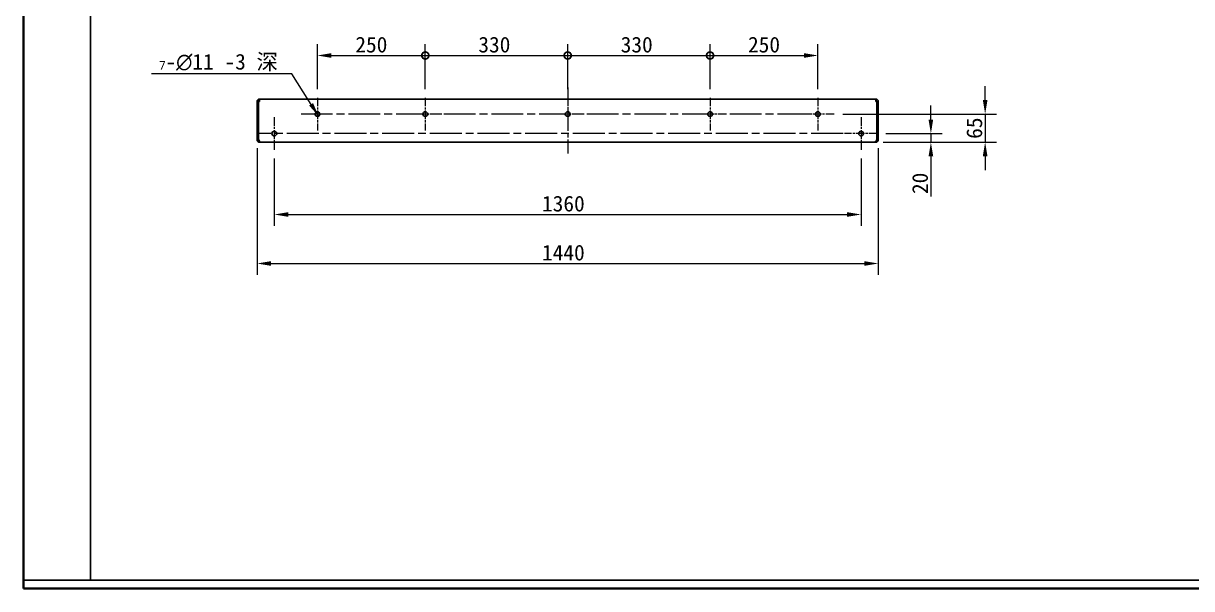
# Model space of a CAD drawing. Header units: millimetres. Extents: x 78 to 5389, y 71 to 3790.
# Drawn here: x 78 to 2786, y 71 to 1381 of the extents above; entities that cross this region are included whole.
import ezdxf

# ---------------------------------------------------------------- set-up
doc = ezdxf.new("R2010")
doc.units = ezdxf.units.MM
doc.header["$LTSCALE"] = 13
doc.linetypes.add('CHAIN', pattern=[0.3543, 0.2362, -0.0295, 0.0591, -0.0295])
for name, color, linetype, lineweight, true_color in [('中心标记 (ISO)', 1, 'CHAIN', 18, 0xff0000), ('中心线 (ISO)', 1, 'CHAIN', 18, 0xff0000), ('尺寸 (ISO)', 7, 'Continuous', 18, 0x008000), ('符号 (ISO)', 7, 'Continuous', 18, 0x008000)]:
    doc.layers.add(name, color=color, linetype=linetype, lineweight=lineweight, true_color=true_color)
doc.layers.add('可见 (ISO)', color=7, linetype='Continuous', lineweight=25)
doc.layers.add('图框 (ISO)', color=7, linetype='Continuous', lineweight=35)
doc.styles.add('文本样式74', font='SimSun.ttf')
doc.styles.add('最新国标', font='simfang.ttf')
doc.dimstyles.new('默认 (GB)', dxfattribs={"dimscale": 13, "dimtxt": 2.8, "dimasz": 2.5, "dimexe": 2, "dimexo": 1.5, "dimgap": 0.5, "dimtad": 1, "dimtoh": 1, "dimdsep": 46, "dimtxsty": '最新国标', "dimcen": 0.09, "dimdle": 10, "dimclrd": 256, "dimclre": 256, "dimclrt": 256, "dimaunit": 1, "dimadec": 3, "dimazin": 2, "dimtfac": 0.535714, "dimtdec": 3, "dimtmove": 0, "dimatfit": 3, "dimfxl": 0, "dimtolj": 1, "dimlwd": -1, "dimlwe": -1, "dimarcsym": 0})
doc.dimstyles.new('默认 (GB)$7', dxfattribs={"dimscale": 13, "dimtxt": 2.8, "dimasz": 2.5, "dimexe": 2, "dimexo": 1.5, "dimgap": 0.5, "dimtad": 1, "dimtoh": 1, "dimdsep": 46, "dimtxsty": '最新国标', "dimcen": 0.09, "dimdle": 10, "dimclrd": 256, "dimclre": 256, "dimclrt": 256, "dimaunit": 1, "dimadec": 3, "dimazin": 2, "dimtfac": 0.535714, "dimtdec": 3, "dimtmove": 0, "dimatfit": 3, "dimfxl": 0, "dimtolj": 1, "dimlwd": -1, "dimlwe": -1, "dimarcsym": 0})

# ---------------------------------------------------------------- blocks, each defined once
blk = doc.blocks.new('图框 最新国标')
at = {"layer": '图框 (ISO)'}
for p, q in [((6, 7), (6, 291.5)), ((6, 7), (6, 5.5)), ((6, 7), (6, 5.5)), ((414.5, 5.5), (6, 5.5))]:
    blk.add_line(p, q, dxfattribs=at)
at = {"layer": '图框 (ISO)', "color": 7, "linetype": 'Continuous', "lineweight": 25}
for p, q in [((18, 7), (18, 290)), ((413, 7), (6, 7)), ((413, 7), (18, 7))]:
    blk.add_line(p, q, dxfattribs=at)
at = {"layer": '图框 (ISO)', "style": '文本样式74'}
blk.add_attdef('零件代号_001', (44.37, 287.25), '', height=2.5, rotation=180, dxfattribs=at)
blk = doc.blocks.new('*D8')
at = {"layer": 'Defpoints', "color": 0, "transparency": 16777216}
for p in [(619.7, 1111.7), (2059.7, 1111.7), (2059.7, 824.6)]:
    blk.add_point(p, dxfattribs=at)
at = {"layer": '尺寸 (ISO)', "color": 116, "true_color": 0x00803f, "transparency": 16777216}
for p, q in [((619.7, 1092.2), (619.7, 798.6)), ((2059.7, 1092.2), (2059.7, 798.6)), ((652.2, 824.6), (2027.2, 824.6))]:
    blk.add_line(p, q, dxfattribs=at)
for points in [[(652.2, 830.1), (652.2, 819.2), (619.7, 824.6)], [(2027.2, 830.1), (2027.2, 819.2), (2059.7, 824.6)]]:
    blk.add_solid(points, dxfattribs=at)
at = {"layer": '尺寸 (ISO)', "transparency": 16777216, "insert": (1329.7, 849.6), "char_height": 36.4, "attachment_point": 5, "style": '最新国标'}
blk.add_mtext('\\A1;1440', dxfattribs=at)
blk = doc.blocks.new('*D9')
at = {"layer": 'Defpoints', "color": 0, "transparency": 16777216}
for p in [(659.7, 1087.7), (2019.7, 1087.7), (2019.7, 938.2)]:
    blk.add_point(p, dxfattribs=at)
at = {"layer": '尺寸 (ISO)', "color": 116, "true_color": 0x00803f, "transparency": 16777216}
for p, q in [((659.7, 1068.2), (659.7, 912.2)), ((2019.7, 1068.2), (2019.7, 912.2)), ((692.2, 938.2), (1987.2, 938.2))]:
    blk.add_line(p, q, dxfattribs=at)
for points in [[(692.2, 943.6), (692.2, 932.8), (659.7, 938.2)], [(1987.2, 943.6), (1987.2, 932.8), (2019.7, 938.2)]]:
    blk.add_solid(points, dxfattribs=at)
at = {"layer": '尺寸 (ISO)', "transparency": 16777216, "insert": (1329.7, 963.1), "char_height": 36.4, "attachment_point": 5, "style": '最新国标'}
blk.add_mtext('\\A1;1360', dxfattribs=at)
blk = doc.blocks.new('_DotSmall')
at = {"color": 0, "linetype": 'ByBlock', "const_width": 0.5}
blk.add_lwpolyline([(-0.0625, 0, 1), (0.0625, 0, 1)], format="xyb", close=True, dxfattribs=at)
blk = doc.blocks.new('*D10')
at = {"layer": 'Defpoints', "color": 0, "transparency": 16777216}
for p in [(1009.7, 1306.5), (759.7, 1208.7), (1009.7, 1208.7)]:
    blk.add_point(p, dxfattribs=at)
at = {"layer": '尺寸 (ISO)', "color": 116, "true_color": 0x00803f, "transparency": 16777216}
for p, q in [((759.7, 1228.2), (759.7, 1332.5)), ((1009.7, 1228.2), (1009.7, 1332.5)), ((792.2, 1306.5), (1009.7, 1306.5))]:
    blk.add_line(p, q, dxfattribs=at)
blk.add_solid([(792.2, 1311.9), (792.2, 1301.1), (759.7, 1306.5)], dxfattribs=at)
at = {"layer": '尺寸 (ISO)', "color": 116, "true_color": 0x00803f, "transparency": 16777216, "xscale": 32.5, "yscale": 32.5, "zscale": 32.5}
blk.add_blockref('_DotSmall', (1009.7, 1306.5), dxfattribs=at)
at = {"layer": '尺寸 (ISO)', "transparency": 16777216, "insert": (884.6, 1331.4), "char_height": 36.4, "attachment_point": 5, "style": '最新国标'}
blk.add_mtext('\\A1;250', dxfattribs=at)
blk = doc.blocks.new('*D12')
at = {"layer": 'Defpoints', "color": 0, "transparency": 16777216}
for p in [(1339.7, 1306.5), (1009.7, 1208.7), (1339.7, 1208.7)]:
    blk.add_point(p, dxfattribs=at)
at = {"layer": '尺寸 (ISO)', "color": 116, "true_color": 0x00803f, "transparency": 16777216}
for p, q in [((1009.7, 1228.2), (1009.7, 1332.5)), ((1339.7, 1228.2), (1339.7, 1332.5)), ((1009.7, 1306.5), (1339.7, 1306.5))]:
    blk.add_line(p, q, dxfattribs=at)
at = {"layer": '尺寸 (ISO)', "color": 116, "true_color": 0x00803f, "transparency": 16777216, "xscale": 32.5, "yscale": 32.5, "zscale": 32.5, "rotation": 180}
blk.add_blockref('_DotSmall', (1009.7, 1306.5), dxfattribs=at)
at = {"layer": '尺寸 (ISO)', "color": 116, "true_color": 0x00803f, "transparency": 16777216, "xscale": 32.5, "yscale": 32.5, "zscale": 32.5}
blk.add_blockref('_DotSmall', (1339.7, 1306.5), dxfattribs=at)
at = {"layer": '尺寸 (ISO)', "transparency": 16777216, "insert": (1169.7, 1331.4), "char_height": 36.4, "attachment_point": 5, "style": '最新国标'}
blk.add_mtext('\\A1;330', dxfattribs=at)
blk = doc.blocks.new('*D13')
at = {"layer": 'Defpoints', "color": 0, "transparency": 16777216}
for p in [(1669.7, 1306.5), (1339.7, 1208.7), (1669.7, 1208.7)]:
    blk.add_point(p, dxfattribs=at)
at = {"layer": '尺寸 (ISO)', "color": 116, "true_color": 0x00803f, "transparency": 16777216}
for p, q in [((1339.7, 1228.2), (1339.7, 1332.5)), ((1669.7, 1228.2), (1669.7, 1332.5)), ((1339.7, 1306.5), (1669.7, 1306.5))]:
    blk.add_line(p, q, dxfattribs=at)
at = {"layer": '尺寸 (ISO)', "color": 116, "true_color": 0x00803f, "transparency": 16777216, "xscale": 32.5, "yscale": 32.5, "zscale": 32.5, "rotation": 180}
blk.add_blockref('_DotSmall', (1339.7, 1306.5), dxfattribs=at)
at = {"layer": '尺寸 (ISO)', "color": 116, "true_color": 0x00803f, "transparency": 16777216, "xscale": 32.5, "yscale": 32.5, "zscale": 32.5}
blk.add_blockref('_DotSmall', (1669.7, 1306.5), dxfattribs=at)
at = {"layer": '尺寸 (ISO)', "transparency": 16777216, "insert": (1499.7, 1331.4), "char_height": 36.4, "attachment_point": 5, "style": '最新国标'}
blk.add_mtext('\\A1;330', dxfattribs=at)
blk = doc.blocks.new('*D14')
at = {"layer": 'Defpoints', "color": 0, "transparency": 16777216}
for p in [(1919.7, 1306.5), (1669.7, 1208.7), (1919.7, 1208.7)]:
    blk.add_point(p, dxfattribs=at)
at = {"layer": '尺寸 (ISO)', "color": 116, "true_color": 0x00803f, "transparency": 16777216}
for p, q in [((1669.7, 1228.2), (1669.7, 1332.5)), ((1919.7, 1228.2), (1919.7, 1332.5)), ((1669.7, 1306.5), (1887.2, 1306.5))]:
    blk.add_line(p, q, dxfattribs=at)
blk.add_solid([(1887.2, 1311.9), (1887.2, 1301.1), (1919.7, 1306.5)], dxfattribs=at)
at = {"layer": '尺寸 (ISO)', "color": 116, "true_color": 0x00803f, "transparency": 16777216, "xscale": 32.5, "yscale": 32.5, "zscale": 32.5, "rotation": 180}
blk.add_blockref('_DotSmall', (1669.7, 1306.5), dxfattribs=at)
at = {"layer": '尺寸 (ISO)', "transparency": 16777216, "insert": (1794.8, 1331.4), "char_height": 36.4, "attachment_point": 5, "style": '最新国标'}
blk.add_mtext('\\A1;250', dxfattribs=at)
blk = doc.blocks.new('*D15')
at = {"layer": 'Defpoints', "color": 0, "transparency": 16777216}
for p in [(2057.7, 1125.7), (2051.6, 1105.7), (2181.6, 1105.7)]:
    blk.add_point(p, dxfattribs=at)
at = {"layer": '尺寸 (ISO)', "color": 116, "true_color": 0x00803f, "transparency": 16777216}
for p, q in [((2181.6, 1158.2), (2181.6, 1190.7)), ((2077.2, 1125.7), (2207.6, 1125.7)), ((2181.6, 1125.7), (2181.6, 1105.7)), ((2071.1, 1105.7), (2207.6, 1105.7)), ((2181.6, 1073.2), (2181.6, 979.9))]:
    blk.add_line(p, q, dxfattribs=at)
for points in [[(2176.2, 1158.2), (2187, 1158.2), (2181.6, 1125.7)], [(2176.2, 1073.2), (2187, 1073.2), (2181.6, 1105.7)]]:
    blk.add_solid(points, dxfattribs=at)
at = {"layer": '尺寸 (ISO)', "transparency": 16777216, "insert": (2156.7, 1010.3), "char_height": 36.4, "attachment_point": 5, "rotation": 90, "style": '最新国标'}
blk.add_mtext('\\A1;20', dxfattribs=at)
blk = doc.blocks.new('*D16')
at = {"layer": 'Defpoints', "color": 0, "transparency": 16777216}
for p in [(1957.7, 1170.7), (2051.6, 1105.7), (2307.4, 1105.7)]:
    blk.add_point(p, dxfattribs=at)
at = {"layer": '尺寸 (ISO)', "color": 116, "true_color": 0x00803f, "transparency": 16777216}
for p, q in [((2307.4, 1203.2), (2307.4, 1235.7)), ((1977.2, 1170.7), (2333.4, 1170.7)), ((2307.4, 1170.7), (2307.4, 1105.7)), ((2071.1, 1105.7), (2333.4, 1105.7)), ((2307.4, 1073.2), (2307.4, 1040.7))]:
    blk.add_line(p, q, dxfattribs=at)
for points in [[(2302, 1203.2), (2312.8, 1203.2), (2307.4, 1170.7)], [(2302, 1073.2), (2312.8, 1073.2), (2307.4, 1105.7)]]:
    blk.add_solid(points, dxfattribs=at)
at = {"layer": '尺寸 (ISO)', "transparency": 16777216, "insert": (2282.5, 1138.2), "char_height": 36.4, "attachment_point": 5, "rotation": 90, "style": '最新国标'}
blk.add_mtext('\\A1;65', dxfattribs=at)

msp = doc.modelspace()

# ---------------------------------------------------------------- linework, layer by layer
at = {"layer": '中心标记 (ISO)', "ltscale": 6.49619}
for p, q in [((759.7057, 1208.7015), (759.7057, 1132.7015)), ((1009.7057, 1208.7015), (1009.7057, 1132.7015)), ((1339.7057, 1208.7015), (1339.7057, 1132.7015)), ((1669.7057, 1208.7015), (1669.7057, 1132.7015)), ((1919.7057, 1208.7015), (1919.7057, 1132.7015)), ((1047.7057, 1170.7015), (971.7057, 1170.7015)), ((1377.7057, 1170.7015), (1301.7057, 1170.7015)), ((1707.7057, 1170.7015), (1631.7057, 1170.7015)), ((1957.7057, 1170.7015), (1881.7057, 1170.7015)), ((659.7057, 1163.7015), (659.7057, 1087.7015)), ((2019.7057, 1163.7015), (2019.7057, 1087.7015)), ((2057.7057, 1125.7015), (1981.7057, 1125.7015))]:
    msp.add_line(p, q, dxfattribs=at)
at = {"layer": '中心标记 (ISO)', "ltscale": 23.990969}
for p, q in [((1899.5962, 1170.7015), (721.7057, 1170.7015)), ((1978.0574, 1125.7015), (621.7057, 1125.7015))]:
    msp.add_line(p, q, dxfattribs=at)
at = {"layer": '中心线 (ISO)', "ltscale": 13.077956}
msp.add_line((1339.7057, 1232.2015), (1339.7057, 1079.2015), dxfattribs=at)
at = {"layer": '可见 (ISO)'}
for p, q in [((619.7057, 1199.7015), (619.7057, 1111.7015)), ((622.7057, 1199.7015), (619.7057, 1199.7015)), ((622.7057, 1199.7015), (622.7057, 1111.7015)), ((623.4128, 1199.7015), (625.7057, 1199.7015)), ((623.4128, 1111.7015), (623.4128, 1199.7015)), ((625.7057, 1205.7015), (625.7057, 1199.7015)), ((625.7057, 1205.7015), (2053.7057, 1205.7015)), ((2053.7057, 1199.7015), (2053.7057, 1205.7015)), ((2053.7057, 1199.7015), (2055.9986, 1199.7015)), ((2055.9986, 1199.7015), (2055.9986, 1111.7015)), ((2056.7057, 1199.7015), (2056.7057, 1111.7015)), ((2056.7057, 1199.7015), (2059.7057, 1199.7015)), ((2059.7057, 1111.7015), (2059.7057, 1199.7015)), ((619.7057, 1111.7015), (622.7057, 1111.7015)), ((623.4128, 1111.7015), (623.4128, 1109.7669)), ((2055.9986, 1109.7669), (2055.9986, 1111.7015)), ((2056.7057, 1111.7015), (2059.7057, 1111.7015)), ((623.4128, 1106.1569), (623.4128, 1105.7015)), ((625.7057, 1105.7015), (623.4128, 1105.7015)), ((625.7057, 1107.3313), (625.7057, 1105.7015)), ((625.7057, 1105.7015), (627.827, 1105.7015)), ((2051.5843, 1105.7015), (627.827, 1105.7015)), ((2051.5843, 1105.7015), (2053.7057, 1105.7015)), ((2053.7057, 1107.3313), (2053.7057, 1105.7015)), ((2055.9986, 1105.7015), (2053.7057, 1105.7015)), ((2055.9986, 1105.7015), (2055.9986, 1106.1569))]:
    msp.add_line(p, q, dxfattribs=at)
for centre in [(759.7057, 1170.7015), (1009.7057, 1170.7015), (1339.7057, 1170.7015), (1669.7057, 1170.7015), (1919.7057, 1170.7015), (659.7057, 1125.7015), (2019.7057, 1125.7015)]:
    msp.add_circle(centre, 5.5, dxfattribs=at)
for centre, radius, start, end in [((625.7057, 1199.7015), 6, 90, 180), ((625.7057, 1199.7015), 3, 90, 180), ((2053.7057, 1199.7015), 6, 0, 90), ((2053.7057, 1199.7015), 3, 0, 90)]:
    msp.add_arc(centre, radius, start, end, dxfattribs=at)
for points, knots in [([(619.7057, 1111.7015), (619.7057, 1109.9754), (620.4933, 1108.2648), (621.8048, 1107.1426), (622.8804, 1106.2223), (624.2901, 1105.7015), (625.7057, 1105.7015)], [0, 0, 0, 0, 0.863030386, 0.863030386, 0.863030386, 1.570796327, 1.570796327, 1.570796327, 1.570796327]), ([(622.7057, 1111.7015), (622.7057, 1110.6752), (623.2738, 1109.6669), (624.1518, 1109.1353), (624.3584, 1109.0101), (624.5804, 1108.9106), (624.811, 1108.8387)], [0, 0, 0, 0, 1.026321876, 1.026321876, 1.026321876, 1.267922271, 1.267922271, 1.267922271, 1.267922271]), ([(627.827, 1105.7015), (627.0186, 1105.7015), (626.2101, 1106.4892), (625.4017, 1107.8007), (624.7387, 1108.8762), (624.0757, 1110.286), (623.4128, 1111.7015)], [0, 0, 0, 0, 0.863030386, 0.863030386, 0.863030386, 1.570796327, 1.570796327, 1.570796327, 1.570796327]), ([(2055.9986, 1111.7015), (2055.1901, 1109.9754), (2054.3817, 1108.2648), (2053.5733, 1107.1426), (2052.9103, 1106.2223), (2052.2473, 1105.7015), (2051.5843, 1105.7015)], [0, 0, 0, 0, 0.863030386, 0.863030386, 0.863030386, 1.570796327, 1.570796327, 1.570796327, 1.570796327]), ([(2053.7057, 1105.7015), (2055.4317, 1105.7015), (2057.1424, 1106.4892), (2058.2646, 1107.8007), (2059.1848, 1108.8762), (2059.7057, 1110.286), (2059.7057, 1111.7015)], [0, 0, 0, 0, 0.863030386, 0.863030386, 0.863030386, 1.570796327, 1.570796327, 1.570796327, 1.570796327]), ([(2056.7057, 1111.7015), (2056.7057, 1110.6752), (2056.1375, 1109.6669), (2055.2596, 1109.1353), (2055.0529, 1109.0101), (2054.8309, 1108.9106), (2054.6003, 1108.8387)], [0, 0, 0, 0, 1.026321876, 1.026321876, 1.026321876, 1.267922271, 1.267922271, 1.267922271, 1.267922271])]:
    msp.add_open_spline(points, degree=3, knots=knots, dxfattribs=at)

# ---------------------------------------------------------------- block references
at = {"xscale": 13, "yscale": 13, "zscale": 13}
msp.add_blockref('图框 最新国标', (0, 0), dxfattribs=at)

# ---------------------------------------------------------------- texts
at = {"layer": '符号 (ISO)', "insert": (668.0425, 1270.1532), "char_height": 36.4000002, "width": 304.037131, "attachment_point": 9, "line_spacing_factor": 0.49, "style": '最新国标'}
msp.add_mtext('\\fFangSong|b0|i0;{\\H36.4000;}\\fSegoe UI|b0|i0;{\\H19.5000;7}\\fFangSong|b0|i0;{\\H36.4000;-}\\fAIGDT|b0|i0;{\\H36.4000;n}\\fFangSong|b0|i0;{\\H36.4000;11 -3 深}', dxfattribs=at)

# ---------------------------------------------------------------- dimensions: what is measured, and where the dimension line sits
at = {"layer": '尺寸 (ISO)', "color": 116, "true_color": 0x00803f}
for base, p1, p2, angle, override, picture, middle in [((1009.7057, 1306.4826), (759.7057, 1208.7015), (1009.7057, 1208.7015), 180, {"dimgap": 0.5, "dimtoh": 0, "dimdec": 2, "dimblk2": 'DotSmall', "dimsah": 1, "dimdle": 0, "dimtol": 0, "dimlim": 0, "dimtp": 0, "dimtm": 0, "dimtdec": 3, "dimtofl": 0, "dimatfit": 1}, '*D10', (884.6057, 1306.4826)), ((1339.7057, 1306.4826), (1009.7057, 1208.7015), (1339.7057, 1208.7015), 180, {"dimgap": 0.5, "dimtoh": 0, "dimdec": 2, "dimblk1": 'DotSmall', "dimblk2": 'DotSmall', "dimsah": 1, "dimdle": 0, "dimtol": 0, "dimlim": 0, "dimtp": 0, "dimtm": 0, "dimtdec": 3, "dimtofl": 0, "dimatfit": 1}, '*D12', (1169.7057, 1306.4826)), ((1669.7057, 1306.4826), (1339.7057, 1208.7015), (1669.7057, 1208.7015), 180, {"dimgap": 0.5, "dimtoh": 0, "dimdec": 2, "dimblk1": 'DotSmall', "dimblk2": 'DotSmall', "dimsah": 1, "dimdle": 0, "dimtol": 0, "dimlim": 0, "dimtp": 0, "dimtm": 0, "dimtdec": 3, "dimtofl": 0, "dimatfit": 1}, '*D13', (1499.7057, 1306.4826)), ((1919.7057, 1306.4826), (1669.7057, 1208.7015), (1919.7057, 1208.7015), 180, {"dimgap": 0.5, "dimtoh": 0, "dimdec": 2, "dimblk1": 'DotSmall', "dimsah": 1, "dimdle": 0, "dimtol": 0, "dimlim": 0, "dimtp": 0, "dimtm": 0, "dimtdec": 3, "dimtofl": 0, "dimatfit": 1}, '*D14', (1794.8057, 1306.4826)), ((2307.3939, 1105.7015), (1957.7057, 1170.7015), (2051.5843, 1105.7015), 90, {"dimgap": 0.5, "dimtoh": 0, "dimdec": 2, "dimtol": 0, "dimlim": 0, "dimtp": 0, "dimtm": 0, "dimtdec": 3, "dimtofl": 1, "dimatfit": 1}, '*D16', (2307.3939, 1138.2015)), ((2181.6051, 1105.7015), (2057.7057, 1125.7015), (2051.5843, 1105.7015), 90, {"dimgap": 0.5, "dimtoh": 0, "dimdec": 2, "dimtol": 0, "dimlim": 0, "dimtp": 0, "dimtm": 0, "dimtdec": 3, "dimtofl": 1, "dimatfit": 1}, '*D15', (2181.6051, 1010.2815)), ((2059.7057, 824.6435), (619.7057, 1111.7015), (2059.7057, 1111.7015), 180, {"dimgap": 0.5, "dimtoh": 0, "dimdec": 2, "dimtol": 0, "dimlim": 0, "dimtp": 0, "dimtm": 0, "dimtdec": 3, "dimtofl": 0, "dimatfit": 1}, '*D8', (1329.7057, 824.6435)), ((2019.7057, 938.2184), (659.7057, 1087.7015), (2019.7057, 1087.7015), 180, {"dimgap": 0.5, "dimtoh": 0, "dimdec": 2, "dimtol": 0, "dimlim": 0, "dimtp": 0, "dimtm": 0, "dimtdec": 3, "dimtofl": 0, "dimatfit": 1}, '*D9', (1329.7057, 938.2184))]:
    dim = msp.add_linear_dim(base=base, p1=p1, p2=p2, angle=angle, dimstyle='默认 (GB)', override=override, dxfattribs=at)
    dim.commit()
    dim.dimension.update_dxf_attribs({"geometry": picture, "text_midpoint": middle, "dimtype": 160})

# ---------------------------------------------------------------- leaders
at = {"layer": '符号 (ISO)', "annotation_type": 0, "has_hookline": 1, "hookline_direction": 1, "text_width": 293.2251}
msp.add_leader([(762.3485, 1165.8781), (700.5425, 1264.0865), (668.0425, 1264.0865)], dimstyle='默认 (GB)$7', override={"dimgap": 0, "dimtad": 1}, dxfattribs=at)

doc.saveas('drawing.dxf')
